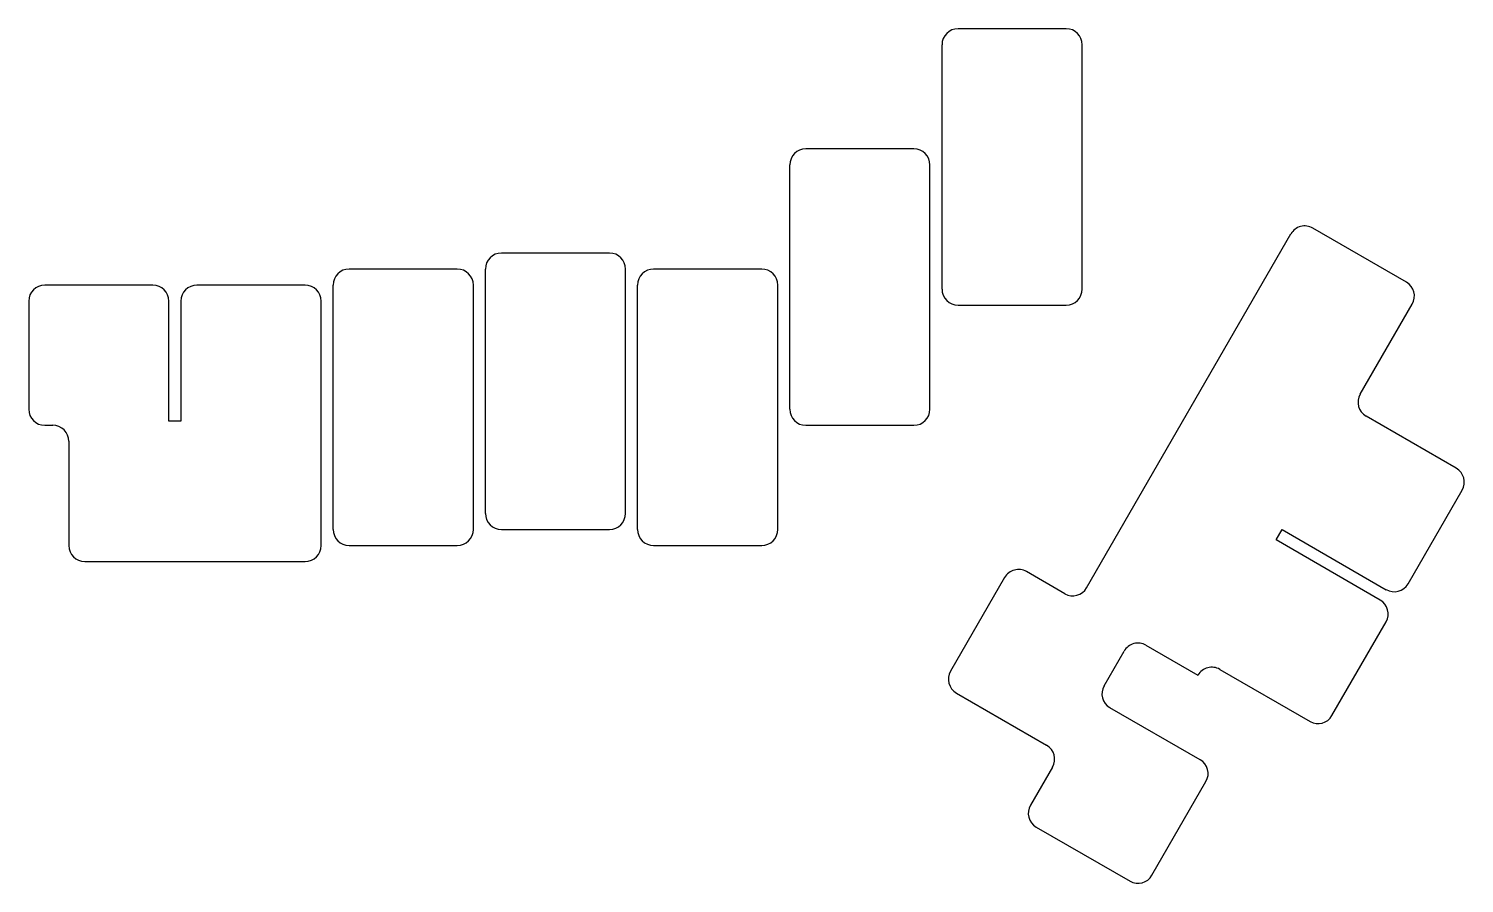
# Model space of a CAD drawing. Header units: millimetres. Extents: x -9 to 170, y -66 to 41.
import ezdxf

# ---------------------------------------------------------------- set-up
doc = ezdxf.new("R2010")
doc.units = ezdxf.units.MM

msp = doc.modelspace()

# ---------------------------------------------------------------- linework, layer by layer
for p, q in [((120.75, 40.75), (107.25, 40.75)), ((105.25, 8.25), (105.25, 38.75)), ((122.75, 8.25), (122.75, 38.75)), ((101.75, 25.75), (88.25, 25.75)), ((86.25, -6.75), (86.25, 23.75)), ((103.75, -6.75), (103.75, 23.75)), ((123.3, -29.04), (148.8, 15.13)), ((163.22, 9.11), (151.53, 15.86)), ((63.75, 12.75), (50.25, 12.75)), ((44.75, 10.75), (31.25, 10.75)), ((48.25, -19.75), (48.25, 10.75)), ((65.75, -19.75), (65.75, 10.75)), ((82.75, 10.75), (69.25, 10.75)), ((6.75, 8.75), (-6.75, 8.75)), ((25.75, 8.75), (12.25, 8.75)), ((29.25, -21.75), (29.25, 8.75)), ((46.75, -21.75), (46.75, 8.75)), ((67.25, -21.75), (67.25, 8.75)), ((84.75, -21.75), (84.75, 8.75)), ((-8.75, 6.75), (-8.75, -6.75)), ((8.75, -8.25), (8.75, 6.75)), ((10.25, 6.75), (10.25, -8.25)), ((27.75, -23.75), (27.75, 6.75)), ((107.25, 6.25), (120.75, 6.25)), ((157.45, -4.88), (163.95, 6.38)), ((-6.75, -8.75), (-5.75, -8.75)), ((10.25, -8.25), (8.75, -8.25)), ((88.25, -8.75), (101.75, -8.75)), ((169.44, -14.11), (158.18, -7.61)), ((-3.75, -10.75), (-3.75, -23.75)), ((163.43, -28.53), (170.18, -16.84)), ((50.25, -21.75), (63.75, -21.75)), ((146.95, -23.07), (147.7, -21.77)), ((159.94, -30.57), (146.95, -23.07)), ((147.7, -21.77), (160.69, -29.27)), ((31.25, -23.75), (44.75, -23.75)), ((69.25, -23.75), (82.75, -23.75)), ((-1.75, -25.75), (25.75, -25.75)), ((113.07, -27.75), (106.32, -39.44)), ((120.57, -29.77), (115.8, -27.02)), ((153.93, -44.99), (160.68, -33.3)), ((125.48, -41.26), (127.98, -36.93)), ((130.71, -36.2), (137.2, -39.95)), ((139.93, -39.22), (151.19, -45.72)), ((137.2, -39.95), (137.2, -39.95)), ((107.05, -42.18), (118.31, -48.68)), ((137.47, -50.5), (126.21, -44)), ((119.04, -51.41), (116.29, -56.17)), ((131.45, -64.92), (138.2, -53.23)), ((117.02, -58.9), (128.72, -65.65))]:
    msp.add_line(p, q)
for centre, start, end in [((107.25, 38.75), 90, 180), ((120.75, 38.75), 0, 90), ((88.25, 23.75), 90, 180), ((101.75, 23.75), 0, 90), ((150.53, 14.13), 60, 150), ((50.25, 10.75), 90, 180), ((63.75, 10.75), 0, 90), ((31.25, 8.75), 90, 180), ((44.75, 8.75), 0, 90), ((69.25, 8.75), 90, 180), ((82.75, 8.75), 0, 90), ((162.22, 7.38), 330, 60), ((-6.75, 6.75), 90, 180), ((6.75, 6.75), 0, 90), ((12.25, 6.75), 90, 180), ((25.75, 6.75), 0, 90), ((107.25, 8.25), 180, 270), ((120.75, 8.25), 270, 0), ((159.18, -5.88), 150, 240), ((-6.75, -6.75), 180, 270), ((88.25, -6.75), 180, 270), ((101.75, -6.75), 270, 0), ((-5.75, -10.75), 0, 90), ((168.44, -15.84), 330, 60), ((50.25, -19.75), 180, 270), ((63.75, -19.75), 270, 0), ((31.25, -21.75), 180, 270), ((44.75, -21.75), 270, 0), ((69.25, -21.75), 180, 270), ((82.75, -21.75), 270, 0), ((-1.75, -23.75), 180, 270), ((25.75, -23.75), 270, 0), ((114.8, -28.75), 60, 150), ((161.69, -27.53), 240, 330), ((121.57, -28.04), 240, 330), ((158.94, -32.3), 330, 60), ((129.71, -37.93), 60, 150), ((138.93, -40.95), 60, 150), ((108.05, -40.44), 150, 240), ((127.21, -42.26), 150, 240), ((152.19, -43.99), 240, 330), ((117.31, -50.41), 330, 60), ((136.47, -52.23), 330, 60), ((118.02, -57.17), 150, 240), ((129.72, -63.92), 240, 330)]:
    msp.add_arc(centre, 2, start, end)

doc.saveas('drawing.dxf')
